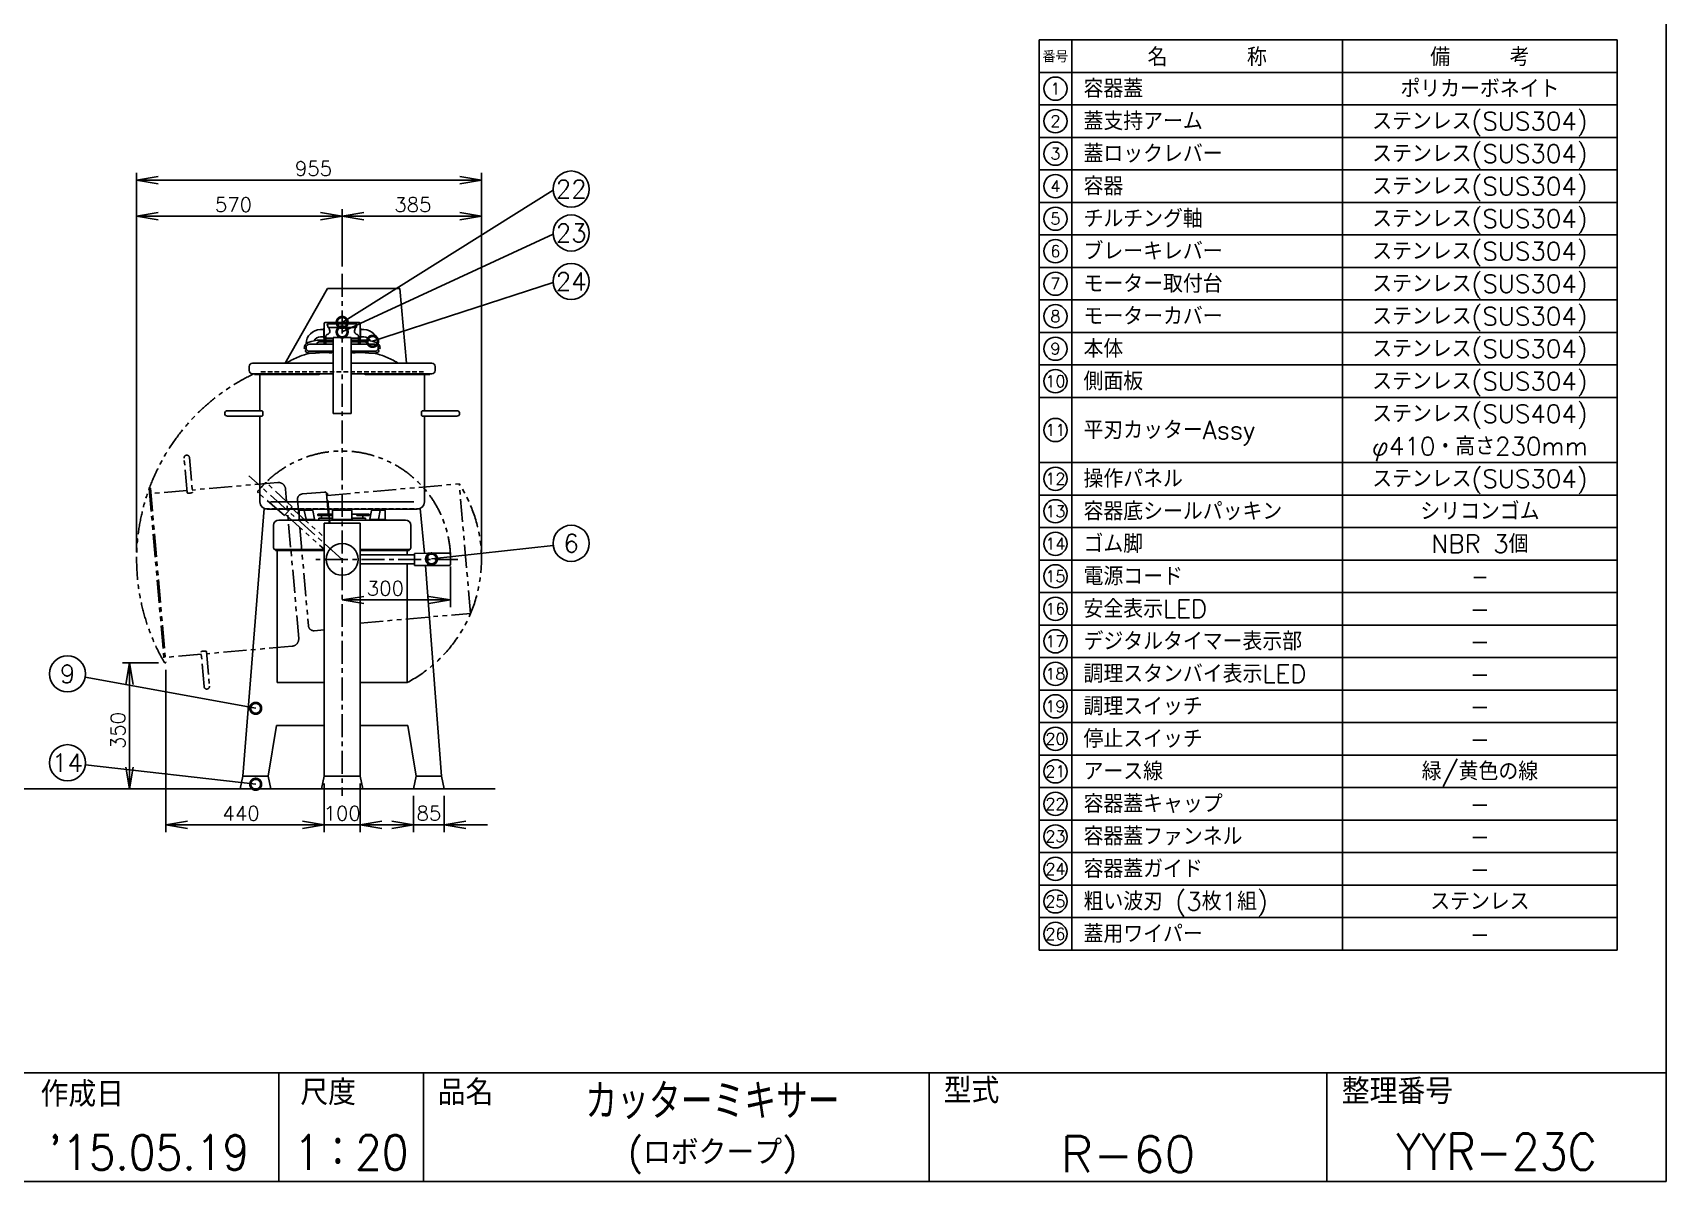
# Model space of a CAD drawing. Extents: x 460 to 8100, y 0 to 5507.
# Drawn here: x 3578 to 8100, y 0 to 3180 of the extents above; entities that cross this region are included whole.
import ezdxf
from ezdxf.enums import TextEntityAlignment as Align

# ---------------------------------------------------------------- set-up
doc = ezdxf.new("R2010")
doc.units = 0
doc.header["$LTSCALE"] = 2
doc.header["$PDMODE"] = 3
for name, pattern in [('CENTER', [50.8, 31.75, -6.35, 6.35, -6.35]), ('HIDDEN', [9.525, 6.35, -3.175]), ('PHANTOM', [63.5, 31.75, -6.35, 6.35, -6.35, 6.35, -6.35])]:
    doc.linetypes.add(name, pattern=pattern)
doc.layers.get('0').update_dxf_attribs({"linetype": 'CONTINUOUS'})
doc.layers.get('DEFPOINTS').update_dxf_attribs({"linetype": 'CONTINUOUS'})
for name, color, linetype in [('DANMEN', 7, 'CONTINUOUS'), ('SIYOU', 7, 'CONTINUOUS'), ('SUNPOU', 7, 'CONTINUOUS'), ('WAKU', 7, 'CONTINUOUS')]:
    doc.layers.add(name, color=color, linetype=linetype)
doc.styles.get("Standard").update_dxf_attribs({"font": 'ROMANS', "bigfont": 'EXTFONT.shx'})
doc.dimstyles.get("Standard").update_dxf_attribs({"dimscale": 20, "dimtxt": 2, "dimasz": 3, "dimexe": 1, "dimexo": 1, "dimgap": 0.6, "dimtad": 3, "dimdec": 0, "dimzin": 0, "dimdsep": 46, "dimtxsty": 'STANDARD', "dimblk1": 'OPEN', "dimblk2": 'OPEN', "dimsah": 1, "dimcen": 1.5, "dimadec": 0, "dimazin": 0, "dimtfac": 1, "dimtdec": 0, "dimtmove": 0, "dimatfit": 0, "dimldrblk": 'DOTSMALL', "dimfxl": 1, "dimtvp": 1, "dimtolj": 1, "dimtzin": 0, "dimarcsym": 0})

# ---------------------------------------------------------------- blocks, each defined once
blk = doc.blocks.new('_OPEN')
at = {"color": 0, "linetype": 'ByBlock'}
for p, q in [((-1, 0.167), (0, 0)), ((0, 0), (-1, -0.167)), ((0, 0), (-1, 0))]:
    blk.add_line(p, q, dxfattribs=at)
blk = doc.blocks.new('*D9')
at = {"layer": 'DEFPOINTS', "color": 0}
for p in [(3946.5, 1435.7), (3846.5, 1086.8), (3928.3, 1086.8)]:
    blk.add_point(p, dxfattribs=at)
at = {"layer": 'SUNPOU', "color": 0, "lineweight": -2}
for p, q in [((3926.5, 1435.7), (3826.5, 1435.7)), ((3846.5, 1375.7), (3846.5, 1146.8)), ((3908.3, 1086.8), (3826.5, 1086.8))]:
    blk.add_line(p, q, dxfattribs=at)
at = {"layer": 'SUNPOU', "color": 0, "lineweight": -2, "xscale": 60, "yscale": 60, "zscale": 60}
for p, rotation in [((3846.5, 1435.7), 90), ((3846.5, 1086.8), 270)]:
    blk.add_blockref('_OPEN', p, dxfattribs=dict(at, rotation=rotation))
at = {"layer": 'SUNPOU', "color": 0, "insert": (3814.5, 1248.2), "char_height": 40, "attachment_point": 5, "rotation": 90}
blk.add_mtext('\\A1;350', dxfattribs=at)
blk = doc.blocks.new('_DotSmall')
at = {"color": 0, "linetype": 'ByBlock', "const_width": 0.5}
blk.add_lwpolyline([(-0.0625, 0, 1), (0.0625, 0, 1)], format="xyb", close=True, dxfattribs=at)
blk = doc.blocks.new('*D13')
at = {"layer": 'DEFPOINTS', "color": 0}
for p in [(4434.9, 2671.8), (4434.9, 2512.6), (3866, 1721.8)]:
    blk.add_point(p, dxfattribs=at)
at = {"layer": 'SUNPOU', "color": 0, "lineweight": -2}
for p, q in [((3866, 1741.8), (3866, 2691.8)), ((3926, 2671.8), (4374.9, 2671.8)), ((4434.9, 2532.6), (4434.9, 2691.8))]:
    blk.add_line(p, q, dxfattribs=at)
at = {"layer": 'SUNPOU', "color": 0, "lineweight": -2, "xscale": 60, "yscale": 60, "zscale": 60, "rotation": 180}
blk.add_blockref('_OPEN', (3866, 2671.8), dxfattribs=at)
at = {"layer": 'SUNPOU', "color": 0, "lineweight": -2, "xscale": 60, "yscale": 60, "zscale": 60}
blk.add_blockref('_OPEN', (4434.9, 2671.8), dxfattribs=at)
at = {"layer": 'SUNPOU', "color": 0, "insert": (4134, 2703.8), "char_height": 40, "attachment_point": 5}
blk.add_mtext('\\A1;570', dxfattribs=at)
blk = doc.blocks.new('*D14')
at = {"layer": 'DEFPOINTS', "color": 0}
for p in [(4820.5, 2671.8), (4434.9, 2512.6), (4820.5, 1721.8)]:
    blk.add_point(p, dxfattribs=at)
at = {"layer": 'SUNPOU', "color": 0, "lineweight": -2}
for p, q in [((4434.9, 2532.6), (4434.9, 2691.8)), ((4494.9, 2671.8), (4760.5, 2671.8)), ((4820.5, 1741.8), (4820.5, 2691.8))]:
    blk.add_line(p, q, dxfattribs=at)
at = {"layer": 'SUNPOU', "color": 0, "lineweight": -2, "xscale": 60, "yscale": 60, "zscale": 60, "rotation": 180}
blk.add_blockref('_OPEN', (4434.9, 2671.8), dxfattribs=at)
at = {"layer": 'SUNPOU', "color": 0, "lineweight": -2, "xscale": 60, "yscale": 60, "zscale": 60}
blk.add_blockref('_OPEN', (4820.5, 2671.8), dxfattribs=at)
at = {"layer": 'SUNPOU', "color": 0, "insert": (4630.7, 2703.8), "char_height": 40, "attachment_point": 5}
blk.add_mtext('\\A1;385', dxfattribs=at)
blk = doc.blocks.new('*D15')
at = {"layer": 'DEFPOINTS', "color": 0}
for p in [(4820.5, 2771.8), (3866, 1721.8), (4820.5, 1721.8)]:
    blk.add_point(p, dxfattribs=at)
at = {"layer": 'SUNPOU', "color": 0, "lineweight": -2}
for p, q in [((3866, 1741.8), (3866, 2791.8)), ((3926, 2771.8), (4760.5, 2771.8)), ((4820.5, 1741.8), (4820.5, 2791.8))]:
    blk.add_line(p, q, dxfattribs=at)
at = {"layer": 'SUNPOU', "color": 0, "lineweight": -2, "xscale": 60, "yscale": 60, "zscale": 60, "rotation": 180}
blk.add_blockref('_OPEN', (3866, 2771.8), dxfattribs=at)
at = {"layer": 'SUNPOU', "color": 0, "lineweight": -2, "xscale": 60, "yscale": 60, "zscale": 60}
blk.add_blockref('_OPEN', (4820.5, 2771.8), dxfattribs=at)
at = {"layer": 'SUNPOU', "color": 0, "insert": (4355.5, 2803.8), "char_height": 40, "attachment_point": 5}
blk.add_mtext('\\A1;955', dxfattribs=at)
blk = doc.blocks.new('*D16')
at = {"layer": 'DEFPOINTS', "color": 0}
for p in [(4734.9, 1721.8), (4434.9, 1609.5), (4734.9, 1609.5)]:
    blk.add_point(p, dxfattribs=at)
at = {"layer": 'SUNPOU', "color": 0, "lineweight": -2}
for p, q in [((4734.9, 1701.8), (4734.9, 1589.5)), ((4494.9, 1609.5), (4674.9, 1609.5))]:
    blk.add_line(p, q, dxfattribs=at)
at = {"layer": 'SUNPOU', "color": 0, "lineweight": -2, "xscale": 60, "yscale": 60, "zscale": 60, "rotation": 180}
blk.add_blockref('_OPEN', (4434.9, 1609.5), dxfattribs=at)
at = {"layer": 'SUNPOU', "color": 0, "lineweight": -2, "xscale": 60, "yscale": 60, "zscale": 60}
blk.add_blockref('_OPEN', (4734.9, 1609.5), dxfattribs=at)
at = {"layer": 'SUNPOU', "color": 0, "insert": (4554.5, 1641.5), "char_height": 40, "attachment_point": 5}
blk.add_mtext('\\A1;300', dxfattribs=at)
blk = doc.blocks.new('*D19')
at = {"layer": 'DEFPOINTS', "color": 0}
for p in [(3946.5, 1435.7), (4384.9, 1121.4), (3946.5, 986.8)]:
    blk.add_point(p, dxfattribs=at)
at = {"layer": 'SUNPOU', "color": 0, "lineweight": -2}
for p, q in [((3946.5, 1415.7), (3946.5, 966.8)), ((4384.9, 1101.4), (4384.9, 966.8)), ((4324.9, 986.8), (4006.5, 986.8))]:
    blk.add_line(p, q, dxfattribs=at)
at = {"layer": 'SUNPOU', "color": 0, "lineweight": -2, "xscale": 60, "yscale": 60, "zscale": 60, "rotation": 180}
blk.add_blockref('_OPEN', (3946.5, 986.8), dxfattribs=at)
at = {"layer": 'SUNPOU', "color": 0, "lineweight": -2, "xscale": 60, "yscale": 60, "zscale": 60}
blk.add_blockref('_OPEN', (4384.9, 986.8), dxfattribs=at)
at = {"layer": 'SUNPOU', "color": 0, "insert": (4155, 1018.8), "char_height": 40, "attachment_point": 5}
blk.add_mtext('\\A1;440', dxfattribs=at)
blk = doc.blocks.new('*D24')
at = {"layer": 'DEFPOINTS', "color": 0}
for p in [(4632.4, 1086.8), (4717.4, 1086.8), (4717.4, 986.8)]:
    blk.add_point(p, dxfattribs=at)
at = {"layer": 'SUNPOU', "color": 0, "lineweight": -2}
for p, q in [((4632.4, 1066.8), (4632.4, 966.8)), ((4717.4, 1066.8), (4717.4, 966.8)), ((4572.4, 986.8), (4512.4, 986.8)), ((4632.4, 986.8), (4717.4, 986.8)), ((4777.4, 986.8), (4837.4, 986.8))]:
    blk.add_line(p, q, dxfattribs=at)
at = {"layer": 'SUNPOU', "color": 0, "lineweight": -2, "xscale": 60, "yscale": 60, "zscale": 60}
blk.add_blockref('_OPEN', (4632.4, 986.8), dxfattribs=at)
at = {"layer": 'SUNPOU', "color": 0, "lineweight": -2, "xscale": 60, "yscale": 60, "zscale": 60, "rotation": 180}
blk.add_blockref('_OPEN', (4717.4, 986.8), dxfattribs=at)
at = {"layer": 'SUNPOU', "color": 0, "insert": (4674.9, 1018.8), "char_height": 40, "attachment_point": 5}
blk.add_mtext('\\A1;85', dxfattribs=at)
blk = doc.blocks.new('*D25')
at = {"layer": 'DEFPOINTS', "color": 0}
for p in [(4384.9, 1121.8), (4484.9, 1121.8), (4484.9, 986.8)]:
    blk.add_point(p, dxfattribs=at)
at = {"layer": 'SUNPOU', "color": 0, "lineweight": -2}
for p, q in [((4384.9, 1101.8), (4384.9, 966.8)), ((4484.9, 1101.8), (4484.9, 966.8)), ((4324.9, 986.8), (4264.9, 986.8)), ((4384.9, 986.8), (4484.9, 986.8)), ((4544.9, 986.8), (4604.9, 986.8))]:
    blk.add_line(p, q, dxfattribs=at)
at = {"layer": 'SUNPOU', "color": 0, "lineweight": -2, "xscale": 60, "yscale": 60, "zscale": 60}
blk.add_blockref('_OPEN', (4384.9, 986.8), dxfattribs=at)
at = {"layer": 'SUNPOU', "color": 0, "lineweight": -2, "xscale": 60, "yscale": 60, "zscale": 60, "rotation": 180}
blk.add_blockref('_OPEN', (4484.9, 986.8), dxfattribs=at)
at = {"layer": 'SUNPOU', "color": 0, "insert": (4434.9, 1018.8), "char_height": 40, "attachment_point": 5}
blk.add_mtext('\\A1;100', dxfattribs=at)

msp = doc.modelspace()

# ---------------------------------------------------------------- linework, layer by layer
at = {"color": 2, "linetype": 'CENTER'}
for p, q in [((4434.9, 2512.6), (4434.9, 1067.2)), ((4755.3, 1721.8), (4359.9, 1721.8))]:
    msp.add_line(p, q, dxfattribs=at)
at = {"color": 2}
for p, q in [((4394.1, 2471.8), (4276.8, 2265)), ((4594.1, 2471.8), (4613.4, 2264.8)), ((4374.9, 2357.8), (4383.9, 2357.8)), ((4383.9, 2333.8), (4383.9, 2361.8)), ((4383.9, 2361.8), (4384.9, 2361.8)), ((4485.9, 2361.8), (4484.9, 2361.8)), ((4485.9, 2361.8), (4484.9, 2361.8)), ((4485.9, 2333.8), (4485.9, 2361.8)), ((4494.9, 2357.8), (4485.9, 2357.8)), ((4330, 2305.8), (4335, 2306.5)), ((4344.9, 2317.8), (4409.9, 2317.8)), ((4409.9, 2328.8), (4374.8, 2328.8)), ((4409.9, 2323.8), (4374.8, 2323.8)), ((4374.9, 2337.8), (4383.9, 2337.8)), ((4383.9, 2333.8), (4384.9, 2333.8)), ((4409.9, 2335.8), (4459.9, 2335.8)), ((4409.9, 2335.8), (4409.9, 2125.8)), ((4459.9, 2335.8), (4459.9, 2125.8)), ((4459.9, 2328.8), (4495, 2328.8)), ((4459.9, 2323.8), (4495, 2323.8)), ((4459.9, 2317.8), (4524.9, 2317.8)), ((4485.9, 2333.8), (4484.9, 2333.8)), ((4485.9, 2333.8), (4484.9, 2333.8)), ((4485.9, 2337.8), (4494.9, 2337.8)), ((4539.8, 2305.8), (4534.8, 2306.5)), ((4409.9, 2264.8), (4186.4, 2264.8)), ((4332.2, 2299.8), (4336.4, 2302.5)), ((4344.9, 2297.8), (4409.9, 2297.8)), ((4344.9, 2292.8), (4359.9, 2292.8)), ((4459.9, 2297.8), (4524.9, 2297.8)), ((4683.4, 2264.8), (4459.9, 2264.8)), ((4524.9, 2292.8), (4509.9, 2292.8)), ((4514.9, 2297.8), (4524.9, 2297.8)), ((4537.6, 2299.8), (4533.4, 2302.5)), ((4177.4, 2255.8), (4177.4, 2244.8)), ((4410, 2235.8), (4186.4, 2235.8)), ((4364.9, 2233.3), (4192.4, 2233.3)), ((4459.9, 2235.8), (4683.4, 2235.8)), ((4677.4, 2233.3), (4504.9, 2233.3)), ((4692.4, 2255.8), (4692.4, 2244.8)), ((4117.4, 2133.3), (4213.4, 2133.3)), ((4409.9, 2125.8), (4459.9, 2125.8)), ((4656.4, 2133.3), (4752.4, 2133.3)), ((4213.4, 2118.3), (4117.4, 2118.3)), ((4752.4, 2118.3), (4656.4, 2118.3)), ((4218.9, 1862.7), (4159.9, 1121.8)), ((4236.3, 1880.8), (4633.5, 1880.8)), ((4315.7, 1856.8), (4315.7, 1833.8)), ((4316.7, 1857.8), (4316.7, 1860.8)), ((4352.8, 1857.8), (4316.7, 1857.8)), ((4329, 1857.8), (4329, 1860.8)), ((4330, 1857), (4334.8, 1833.5)), ((4352.8, 1857.8), (4352.8, 1860.8)), ((4353.8, 1857), (4358.6, 1833.5)), ((4407.8, 1856.8), (4407.8, 1833.8)), ((4408.8, 1857.8), (4408.8, 1860.8)), ((4408.8, 1857.8), (4460.9, 1857.8)), ((4460.9, 1857.8), (4460.9, 1860.8)), ((4461.9, 1856.8), (4461.9, 1833.8)), ((4516, 1857), (4511.2, 1833.5)), ((4517, 1857.8), (4517, 1860.8)), ((4517, 1857.8), (4553.1, 1857.8)), ((4539.8, 1857), (4535, 1833.5)), ((4540.8, 1857.8), (4540.8, 1860.8)), ((4553.1, 1857.8), (4553.1, 1860.8)), ((4554.1, 1856.8), (4554.1, 1833.8)), ((4650.9, 1862.7), (4662.4, 1738.7)), ((4313.7, 1831.8), (4313.7, 1830.8)), ((4335.6, 1831.8), (4314.8, 1831.8)), ((4336.7, 1830.8), (4336.7, 1831.8)), ((4359.3, 1831.8), (4337.9, 1831.8)), ((4360.5, 1830.8), (4360.5, 1831.8)), ((4367.3, 1846.8), (4367.3, 1843.6)), ((4407.8, 1846.8), (4367.3, 1846.8)), ((4367.3, 1843.6), (4407.8, 1843.6)), ((4369.9, 1835.8), (4369.9, 1830.8)), ((4407.8, 1835.8), (4369.9, 1835.8)), ((4377.4, 1843.6), (4377.4, 1835.8)), ((4384.9, 1821.8), (4484.9, 1821.8)), ((4389.4, 1846.8), (4389.4, 1843.6)), ((4403.2, 1846.8), (4403.2, 1843.6)), ((4405.8, 1831.8), (4405.8, 1830.8)), ((4408.7, 1831.8), (4461, 1831.8)), ((4509.3, 1846.8), (4461.9, 1846.8)), ((4499.9, 1835.8), (4461.9, 1835.8)), ((4463.9, 1831.8), (4463.9, 1830.8)), ((4475.6, 1846.8), (4475.6, 1843.6)), ((4475.6, 1843.6), (4509.3, 1843.6)), ((4484.4, 1846.8), (4484.4, 1843.6)), ((4492.4, 1843.6), (4492.4, 1835.8)), ((4499.9, 1835.8), (4499.9, 1830.8)), ((4504.3, 1846.8), (4504.3, 1843.6)), ((4509.3, 1846.8), (4509.3, 1843.6)), ((4509.3, 1830.8), (4509.3, 1831.8)), ((4510.5, 1831.8), (4531.9, 1831.8)), ((4533.1, 1830.8), (4533.1, 1831.8)), ((4534.2, 1831.8), (4555, 1831.8)), ((4556.1, 1831.8), (4556.1, 1830.8)), ((4384.9, 1748.8), (4249.9, 1748.8)), ((4250, 1748.8), (4250, 1746.8)), ((4619.9, 1748.8), (4484.9, 1748.8)), ((4619.9, 1748.8), (4619.9, 1746.8)), ((4634.9, 1738.3), (4671.9, 1738.8)), ((4634.9, 1705.3), (4671.9, 1704.8)), ((4665.6, 1704.9), (4709.9, 1121.8)), ((4252.9, 1261.8), (4229.9, 1121.8)), ((4616.8, 1261.8), (4639.9, 1121.8)), ((4159.9, 1121.8), (4152.4, 1086.8)), ((4152.4, 1086.8), (4237.4, 1086.8)), ((4229.9, 1121.8), (4159.9, 1121.8)), ((4229.9, 1121.8), (4237.4, 1086.8)), ((4384.9, 1121.8), (4377.4, 1086.8)), ((4377.4, 1086.8), (4492.4, 1086.8)), ((4484.9, 1121.8), (4492.4, 1086.8)), ((4639.9, 1121.8), (4632.4, 1086.8)), ((4717.4, 1086.8), (4632.4, 1086.8)), ((4639.9, 1121.8), (4709.9, 1121.8)), ((4709.9, 1121.8), (4717.4, 1086.8))]:
    msp.add_line(p, q, dxfattribs=at)
at = {"color": 2, "extrusion": (0, 1, 0)}
for p, q in [((4394.1, 2471.8), (4594.1, 2471.8)), ((4384.9, 2374.8), (4384.9, 2328.8)), ((4481.9, 2377.8), (4387.9, 2377.8)), ((4484.9, 2374.8), (4484.9, 2328.8)), ((4364.9, 2317.8), (4364.9, 2318.6)), ((4384.9, 2323.8), (4384.9, 2320.8)), ((4384.9, 2321), (4384.9, 2320.8)), ((4481.9, 2317.8), (4459.9, 2317.8)), ((4207.4, 2133.3), (4207.4, 2233.3)), ((4662.4, 2133.3), (4662.4, 2233.3)), ((4207.4, 1880.8), (4207.4, 2118.3)), ((4662.4, 1880.8), (4662.4, 2118.3)), ((4227.4, 1860.8), (4642.4, 1860.8)), ((4244.9, 1753.8), (4244.9, 1815.8)), ((4609.9, 1830.8), (4259.9, 1830.8)), ((4384.9, 1121.8), (4384.9, 1821.8)), ((4484.9, 1121.8), (4484.9, 1821.8)), ((4624.9, 1753.8), (4624.9, 1815.8)), ((4250, 1746.8), (4384.9, 1746.8)), ((4254.9, 1746.8), (4254.9, 1380.8)), ((4484.9, 1746.8), (4619.9, 1746.8)), ((4614.9, 1746.8), (4614.9, 1734.3)), ((4614.9, 1709.3), (4614.9, 1380.8)), ((4254.9, 1380.8), (4384.9, 1380.8)), ((4484.9, 1380.8), (4614.9, 1380.8)), ((4384.9, 1261.8), (4252.9, 1261.8)), ((4616.8, 1261.8), (4484.9, 1261.8)), ((4229.9, 1121.8), (4159.9, 1121.8)), ((4384.9, 1121.8), (4484.9, 1121.8)), ((4709.9, 1121.8), (4639.9, 1121.8))]:
    msp.add_line(p, q, dxfattribs=at)
at = {"color": 2, "linetype": 'Continuous'}
for p, q in [((4393.9, 2370), (4395.7, 2363.8)), ((4474.1, 2363.8), (4395.7, 2363.8)), ((4473.1, 2373.8), (4396.7, 2373.8)), ((4397.8, 2363.8), (4400.5, 2354.9)), ((4472, 2363.8), (4469.3, 2354.9)), ((4475.9, 2370), (4474.1, 2363.8)), ((4389.8, 2333.8), (4389.8, 2328.8)), ((4409.9, 2333.8), (4389.8, 2333.8)), ((4389.8, 2323.8), (4389.8, 2317.8)), ((4389.9, 2338.8), (4389.9, 2337.3)), ((4389.9, 2337.3), (4389.9, 2334.3)), ((4395.7, 2345.2), (4393.7, 2344.3)), ((4480, 2333.8), (4459.9, 2333.8)), ((4474.1, 2345.2), (4476.1, 2344.3)), ((4479.9, 2338.8), (4479.9, 2337.3)), ((4479.9, 2337.3), (4479.9, 2334.3)), ((4480, 2333.8), (4480, 2328.8)), ((4480, 2323.8), (4480, 2317.8))]:
    msp.add_line(p, q, dxfattribs=at)
at = {"color": 2, "extrusion": (1.483e-13, 1, 0)}
for p in [(4484.9, 2323.8), (4484.9, 2321)]:
    msp.add_line(p, (4484.9, 2320.8), dxfattribs=at)
at = {"color": 2, "extrusion": (-2.15e-13, 1, 0)}
msp.add_line((4504.9, 2317.8), (4504.9, 2318.6), dxfattribs=at)
at = {"color": 2, "extrusion": (0.486972, 0.873418, 0)}
for p, q in [((4634.9, 1734.3), (4484.9, 1734.3)), ((4634.9, 1705.3), (4634.9, 1738.3)), ((4671.9, 1704.8), (4671.9, 1738.8)), ((4730.9, 1738.8), (4671.9, 1738.8)), ((4734.9, 1708.8), (4734.9, 1734.8)), ((4634.9, 1709.3), (4484.9, 1709.3)), ((4730.9, 1704.8), (4671.9, 1704.8))]:
    msp.add_line(p, q, dxfattribs=at)
at = {"color": 2}
for points in [[(4405.9, 2293.8), (4398.9, 2293.8), (4398.9, 2297.8), (4405.9, 2297.8)], [(4463.9, 2293.8), (4470.9, 2293.8), (4470.9, 2297.8), (4463.9, 2297.8)]]:
    msp.add_lwpolyline(points, close=True, dxfattribs=at)
msp.add_circle((4434.9, 1721.8), 44, dxfattribs=at)
for centre, radius, start, end in [((4374.9, 2317.8), 40, 90, 178.2861), ((4387.9, 2374.8), 3, 90, 180), ((4481.9, 2374.8), 3, 0, 90), ((4494.9, 2317.8), 40, 1.7139, 90), ((4344.9, 2307.8), 15, 105.9798, 187.6623), ((4344.9, 2307.8), 10, 90, 270), ((4376.8, 2227.3), 101.6, 91.1053, 110.7676), ((4374.9, 2317.8), 20, 90, 152.9644), ((4369.9, 2318.6), 5, 94.0862, 180), ((4376.8, 2222.3), 101.6, 91.1053, 94.0862), ((4387.9, 2320.8), 3, 180, 270), ((4481.9, 2320.8), 3, 270, 360), ((4494.9, 2317.8), 20, 27.0356, 90), ((4493, 2227.3), 101.6, 69.2324, 88.8947), ((4493, 2222.3), 101.6, 85.9138, 88.8947), ((4499.9, 2318.6), 5, 0, 85.9138), ((4524.9, 2307.8), 10, 270, 90), ((4524.9, 2307.8), 15, 352.3377, 74.0202), ((4186.4, 2255.8), 9, 90, 180), ((4274.9, 2279.8), 15, 270, 296.2486), ((4344.9, 2307.8), 15, 212.231, 270), ((4359.9, 2297.8), 5, 270, 0), ((4433.5, 717.7), 1577.6, 91.2567, 92.5698), ((4433.5, 717.7), 1577.6, 90.8571, 91.0024), ((4433.5, 717.7), 1577.6, 88.8959, 89.0412), ((4433.5, 717.7), 1577.6, 87.3209, 88.6416), ((4509.9, 2297.8), 5, 180, 270), ((4524.9, 2307.8), 15, 270, 327.769), ((4594.9, 2279.8), 15, 243.7514, 270), ((4683.4, 2255.8), 9, 0, 90), ((4186.4, 2244.8), 9, 180, 270), ((4199.9, 2233.3), 7.5, 160.5288, 180), ((4362.7, 2263.5), 30.3, 274.2308, 293.8417), ((4507.1, 2263.5), 30.3, 246.1583, 265.7692), ((4669.9, 2233.3), 7.5, 0, 19.4712), ((4683.4, 2244.8), 9, 270, 0), ((4117.4, 2125.8), 7.5, 90, 270), ((4752.4, 2125.8), 7.5, 270, 90), ((4227.4, 1880.8), 20, 180, 270), ((4316.7, 1856.8), 1, 90, 180), ((4352.8, 1856.8), 1, 11.4591, 90), ((4408.8, 1856.8), 1, 90, 180), ((4460.9, 1856.8), 1, 0, 90), ((4517, 1856.8), 1, 90, 168.5409), ((4553.1, 1856.8), 1, 0, 90), ((4642.4, 1880.8), 20, 270, 0), ((4259.9, 1815.8), 15, 90, 180), ((4313.7, 1833.8), 2, 270, 0), ((4336.7, 1833.8), 2, 191.4591, 270), ((4360.5, 1833.8), 2, 191.4591, 270), ((4405.8, 1833.8), 2, 270, 0), ((4463.9, 1833.8), 2, 180, 270), ((4509.3, 1833.8), 2, 270, 348.5409), ((4533.1, 1833.8), 2, 270, 348.5409), ((4556.1, 1833.8), 2, 180, 270), ((4609.9, 1815.8), 15, 0, 90), ((4249.9, 1753.8), 5, 180, 270), ((4619.9, 1753.8), 5, 270, 0), ((4730.9, 1734.8), 4, 0, 90), ((4730.9, 1708.8), 4, 270, 0)]:
    msp.add_arc(centre, radius, start, end, dxfattribs=at)
at = {"color": 2, "linetype": 'Continuous'}
for centre, radius, start, end in [((4396.7, 2370.8), 3, 90, 196.652), ((4392.8, 2352.6), 8, 291.5228, 16.652), ((4477, 2352.6), 8, 163.348, 248.4772), ((4473.1, 2370.8), 3, 343.348, 90), ((4395.9, 2338.8), 6, 111.5228, 180), ((4390.4, 2337.3), 0.5, 90, 180), ((4390.4, 2334.3), 0.5, 180, 270), ((4473.9, 2338.8), 6, 0, 68.4772), ((4479.4, 2337.3), 0.5, 0, 90), ((4479.4, 2334.3), 0.5, 270, 0)]:
    msp.add_arc(centre, radius, start, end, dxfattribs=at)
at = {"color": 2}
msp.add_ellipse((4213.4, 2125.8), major_axis=(0, 7.5), ratio=0.278447, start_param=3.141593, end_param=6.283185, dxfattribs=at)
at = {"color": 2, "extrusion": (0, 0, -1)}
msp.add_ellipse((4656.4, 2125.8), major_axis=(0, 7.5), ratio=0.278447, start_param=3.141593, end_param=6.283185, dxfattribs=at)
at = {"color": 2}
for points, knots in [([(4281.5, 2266.4), (4292.5, 2272.3), (4313.7, 2283.7), (4336.5, 2290.4), (4347.7, 2292.8)], [0, 0, 0, 0, 37.20215, 71.857476, 71.857476, 71.857476, 71.857476]), ([(4522.1, 2292.8), (4533.3, 2290.4), (4556.1, 2283.7), (4577.3, 2272.3), (4588.3, 2266.4)], [244.943194, 244.943194, 244.943194, 244.943194, 279.59852, 316.800671, 316.800671, 316.800671, 316.800671])]:
    msp.add_open_spline(points, degree=3, knots=knots, dxfattribs=at)
at = {"layer": 'DANMEN', "color": 2, "linetype": 'HIDDEN'}
for p, q in [((4209.9, 2240.8), (4659.9, 2240.8)), ((4221.1, 1861.8), (4648.6, 1861.8))]:
    msp.add_line(p, q, dxfattribs=at)
at = {"layer": 'DANMEN', "color": 2, "linetype": 'PHANTOM'}
for p, q in [((4005.7, 1906.7), (3997.3, 2002.3)), ((4012.2, 2003.6), (4020.6, 1908)), ((3900.8, 1917.7), (3942.9, 1436.2)), ((3904.2, 1918.8), (3946.5, 1435.7)), ((4274.9, 1843), (4202.6, 1906.1)), ((4296.9, 1867.6), (4226.3, 1932.6)), ((4391.9, 1903.8), (4393.9, 1904)), ((4391.9, 1903.8), (4399, 1821.8)), ((4052.6, 1369.7), (4044.3, 1465.3)), ((4059.2, 1466.6), (4067.6, 1371))]:
    msp.add_line(p, q, dxfattribs=at)
at = {"layer": 'DANMEN', "color": 2, "linetype": 'CENTER'}
msp.add_line((4434.9, 1721.8), (4176.9, 1953), dxfattribs=at)
at = {"layer": 'DANMEN', "color": 2, "linetype": 'PHANTOM', "extrusion": (-0.996195, -0.087156, 0)}
for p, q in [((4005.1, 1912.6), (3905.5, 1903.9)), ((4256.7, 1934.6), (4020.1, 1913.9)), ((4314.5, 1503), (4278.3, 1916.4)), ((4386.5, 1908.3), (4324.7, 1902.9)), ((4401, 1821.8), (4393.9, 1904)), ((4394.3, 1899), (4758.9, 1930.9)), ((4790.3, 1572.3), (4758.9, 1930.9)), ((4311.1, 1886.7), (4314.6, 1846.4)), ((4317.8, 1810), (4341.6, 1538)), ((4484.9, 1545.5), (4790.3, 1572.3)), ((4384.9, 1526.7), (4357.8, 1524.4)), ((4044.8, 1459.3), (3945.2, 1450.6)), ((4296.3, 1481.4), (4059.7, 1460.7))]:
    msp.add_line(p, q, dxfattribs=at)
at = {"layer": 'DANMEN', "color": 2, "linetype": 'PHANTOM', "extrusion": (-0.945519, -0.325568, 0)}
for p, q in [((4220.7, 1932.3), (4202.2, 1911.8)), ((4296.9, 1867.6), (4274.9, 1843)), ((4294.3, 1864.6), (4384.9, 1783.4)), ((4277.6, 1846), (4384.9, 1749.9))]:
    msp.add_line(p, q, dxfattribs=at)
at = {"layer": 'DANMEN', "color": 2}
msp.add_line((4858, 1086.8), (1594.7, 1086.8), dxfattribs=at)
at = {"layer": 'DANMEN', "color": 2, "linetype": 'PHANTOM'}
for centre, radius, start, end in [((4434.9, 1721.8), 568.9, 115.3716, 210.1355), ((4004.8, 2002.9), 7.5, 5, 185), ((4434.9, 1721.8), 300, 0, 138.1417), ((3904.9, 1911.4), 7.5, 95, 122.8181), ((4205.2, 1909.1), 4, 138.1417, 228.9159), ((4223.6, 1929.6), 4, 47.3675, 138.1417), ((4258.4, 1914.7), 20, 5, 95), ((4326, 1888), 15, 95, 185), ((4386.9, 1903.4), 5, 5, 95), ((4434.9, 1721.8), 385.6, 297.8277, 32.8277), ((4356.5, 1539.3), 15, 185, 275), ((4294.6, 1501.3), 20, 275, 5), ((3945.8, 1443.2), 7.5, 247.1819, 275), ((4060.1, 1370.3), 7.5, 185, 5)]:
    msp.add_arc(centre, radius, start, end, dxfattribs=at)
at = {"layer": 'DANMEN', "color": 2, "linetype": 'PHANTOM', "extrusion": (0, 0, -1)}
msp.add_ellipse((4013.1, 1907.3), major_axis=(-7.47, -0.65), ratio=0.278447, start_param=3.141593, end_param=6.283185, dxfattribs=at)
at = {"layer": 'DANMEN', "color": 2, "linetype": 'PHANTOM'}
msp.add_ellipse((4051.7, 1466), major_axis=(-7.47, -0.65), ratio=0.278447, start_param=3.141593, end_param=6.283185, dxfattribs=at)
at = {"layer": 'SIYOU', "color": 6}
for p, q in [((6364.1, 3160), (6364.1, 640)), ((7964.1, 3160), (6364.1, 3160)), ((7964.1, 3160), (7964.1, 640)), ((7964.1, 640), (6364.1, 640))]:
    msp.add_line(p, q, dxfattribs=at)
at = {"layer": 'SIYOU', "color": 7}
for p, q in [((6454.1, 3160), (6454.1, 640)), ((7204.1, 3160), (7204.1, 640)), ((7964.1, 3070), (6364.1, 3070)), ((7964.1, 2980), (6364.1, 2980)), ((7964.1, 2890), (6364.1, 2890)), ((7964.1, 2800), (6364.1, 2800)), ((7964.1, 2710), (6364.1, 2710)), ((7964.1, 2620), (6364.1, 2620)), ((7964.1, 2530), (6364.1, 2530)), ((7964.1, 2440), (6364.1, 2440)), ((7964.1, 2350), (6364.1, 2350)), ((7964.1, 2260), (6364.1, 2260)), ((7964.1, 2170), (6364.1, 2170)), ((7964.1, 1990), (6364.1, 1990)), ((7964.1, 1900), (6364.1, 1900)), ((7964.1, 1810), (6364.1, 1810)), ((7964.1, 1720), (6364.1, 1720)), ((7964.1, 1630), (6364.1, 1630)), ((7964.1, 1540), (6364.1, 1540)), ((7964.1, 1450), (6364.1, 1450)), ((7964.1, 1360), (6364.1, 1360)), ((7964.1, 1270), (6364.1, 1270)), ((7964.1, 1180), (6364.1, 1180)), ((7964.1, 1090), (6364.1, 1090)), ((7964.1, 1000), (6364.1, 1000)), ((7964.1, 910), (6364.1, 910)), ((7964.1, 820), (6364.1, 820)), ((7964.1, 730), (6364.1, 730))]:
    msp.add_line(p, q, dxfattribs=at)
at = {"layer": 'SIYOU'}
for centre in [(6409.1, 3025), (6409.1, 2935), (6409.1, 2845), (6409.1, 2755), (6409.1, 2665), (6409.1, 2575), (6409.1, 2485), (6409.1, 2395), (6409.1, 2305), (6409.1, 2215), (6409.1, 2080), (6409.1, 1945), (6409.1, 1855), (6409.1, 1765), (6409.1, 1675), (6409.1, 1585), (6409.1, 1495), (6409.1, 1405), (6409.1, 1315), (6409.1, 1225), (6409.1, 1135), (6409.1, 1045), (6409.1, 955), (6409.1, 865), (6409.1, 775), (6409.1, 685)]:
    msp.add_circle(centre, 32.1, dxfattribs=at)
at = {"layer": 'SUNPOU'}
for centre in [(5068.9, 2747.1), (5068.9, 2625.4), (5068.9, 2491), (5068.9, 1766.3), (3674.7, 1404.8), (3674.5, 1158.9)]:
    msp.add_circle(centre, 50, dxfattribs=at)
at = {"layer": 'WAKU', "color": 6}
for p, q in [((8100, 5507), (8100, 0)), ((460, 300), (8100, 300)), ((460, 0), (8100, 0))]:
    msp.add_line(p, q, dxfattribs=at)
at = {"layer": 'WAKU', "color": 7}
for p, q in [((4260, 300), (4260, 0)), ((4660, 300), (4660, 0)), ((6060, 300), (6060, 0)), ((7160, 300), (7160, 0))]:
    msp.add_line(p, q, dxfattribs=at)

# ---------------------------------------------------------------- texts
at = {"layer": 'SIYOU'}
for s, height, p in [('番号', 32.14, (6409.1, 3115)), ('名\u3000\u3000\u3000\u3000称', 50, (6829.1, 3115)), ('備\u3000\u3000\u3000考', 50, (7584.1, 3115)), ('1', 32.1, (6409.1, 3025)), ('2', 32.1, (6409.1, 2935)), ('3', 32.1, (6409.1, 2845)), ('4', 32.1, (6409.1, 2755)), ('5', 32.1, (6409.1, 2665)), ('6', 32.1, (6409.1, 2575)), ('7', 32.1, (6409.1, 2485)), ('8', 32.1, (6409.1, 2395)), ('9', 32.1, (6409.1, 2305)), ('10', 32.14, (6409.1, 2215)), ('11', 32.14, (6409.1, 2080)), ('12', 32.14, (6409.1, 1945)), ('13', 32.14, (6409.1, 1855)), ('14', 32.14, (6409.1, 1765)), ('15', 32.14, (6409.1, 1675)), ('16', 32.14, (6409.1, 1585)), ('17', 32.14, (6409.1, 1495)), ('18', 32.14, (6409.1, 1405)), ('19', 32.14, (6409.1, 1315)), ('20', 32.14, (6409.1, 1225)), ('21', 32.14, (6409.1, 1135)), ('22', 32.14, (6409.1, 1045)), ('23', 32.14, (6409.1, 955)), ('24', 32.14, (6409.1, 865)), ('25', 32.14, (6409.1, 775)), ('26', 32.14, (6409.1, 685))]:
    msp.add_text(s, height=height, dxfattribs=at).set_placement(p, align=Align.MIDDLE)
for s, p in [('容器蓋', (6486.9, 3025)), ('蓋支持アーム', (6486.9, 2935)), ('蓋ロックレバー', (6486.9, 2845)), ('容器', (6486.9, 2755)), ('チルチング軸', (6486.9, 2665)), ('ブレーキレバー', (6486.9, 2575)), ('モーター取付台', (6486.9, 2485)), ('モーターカバー', (6486.9, 2395)), ('本体', (6486.9, 2305)), ('側面板', (6486.9, 2215)), ('平刃カッターAssy', (6486.9, 2080)), ('操作パネル', (6486.9, 1945)), ('容器底シールパッキン', (6486.9, 1855)), ('ゴム脚', (6486.9, 1765)), ('電源コード', (6486.9, 1675)), ('安全表示LED', (6486.9, 1585)), ('デジタルタイマー表示部', (6486.9, 1495)), ('調理スタンバイ表示LED', (6486.9, 1405)), ('調理スイッチ', (6486.9, 1315)), ('停止スイッチ', (6486.9, 1225)), ('アース線', (6486.9, 1135)), ('容器蓋キャップ', (6486.9, 1045)), ('容器蓋ファンネル', (6486.9, 955)), ('容器蓋ガイド', (6486.9, 865)), ('粗い波刃 (3枚1組)', (6486.9, 775)), ('蓋用ワイパー', (6486.9, 685))]:
    msp.add_text(s, height=50, dxfattribs=at).set_placement(p, align=Align.MIDDLE_LEFT)
at = {"layer": 'SIYOU', "color": 1}
for s, p in [('ポリカーボネイト', (7584.1, 3025)), ('ステンレス(SUS304)', (7584.1, 2935)), ('ステンレス(SUS304)', (7584.1, 2845)), ('ステンレス(SUS304)', (7584.1, 2755)), ('ステンレス(SUS304)', (7584.1, 2665)), ('ステンレス(SUS304)', (7584.1, 2575)), ('ステンレス(SUS304)', (7584.1, 2485)), ('ステンレス(SUS304)', (7584.1, 2395)), ('ステンレス(SUS304)', (7584.1, 2305)), ('ステンレス(SUS304)', (7584.1, 2215)), ('ステンレス(SUS404)', (7584.1, 2125)), ('φ410・高さ230mm', (7584.1, 2035)), ('ステンレス(SUS304)', (7584.1, 1945)), ('シリコンゴム', (7584.1, 1855)), ('NBR 3個', (7584.1, 1765)), ('-', (7584.1, 1585)), ('-', (7584.1, 1495)), ('-', (7584.1, 1405)), ('-', (7584.1, 1315)), ('-', (7584.1, 1225)), ('緑/黄色の線', (7584.1, 1135)), ('-', (7584.1, 1045)), ('-', (7584.1, 955)), ('-', (7584.1, 865)), ('ステンレス', (7584.1, 775)), ('-', (7584.1, 685))]:
    msp.add_text(s, height=50, dxfattribs=at).set_placement(p, align=Align.MIDDLE_CENTER)
at = {"layer": 'SIYOU', "color": 1, "width": 0.9}
msp.add_text('-', height=50, dxfattribs=at).set_placement((7584.1, 1675), align=Align.MIDDLE_CENTER)
at = {"layer": 'SUNPOU'}
for s, p in [('22', (5068.9, 2747.1)), ('23', (5068.9, 2625.4)), ('24', (5068.9, 2491)), ('6', (5068.9, 1766.3)), ('9', (3674.7, 1404.8)), ('14', (3674.5, 1158.9))]:
    msp.add_text(s, height=50, dxfattribs=at).set_placement(p, align=Align.MIDDLE)
at = {"layer": 'WAKU'}
for s, p in [('作成日', (3600.1, 206.2)), ('尺度', (4319.1, 210.9)), ('品名', (4699.4, 210.9)), ('型式', (6099.8, 215.9)), ('整理番号', (7201.7, 214.2))]:
    msp.add_text(s, height=70, dxfattribs=at).set_placement(p)
at = {"layer": 'WAKU', "color": 1, "width": 0.8}
msp.add_text('カッターミキサー', height=100, dxfattribs=at).set_placement((5460, 225), align=Align.MIDDLE)
at = {"layer": 'WAKU', "color": 1, "width": 0.9}
for s, height, p in [("'15.05.19", 96, (3900, 32.1)), ('1：20', 96, (4460, 32.1)), ('YYR-23C', 100, (7630, 32.1))]:
    msp.add_text(s, height=height, dxfattribs=at).set_placement(p, align=Align.CENTER)
at = {"layer": 'WAKU', "color": 1}
for s, height, p in [('(ロボクープ)', 70, (5460, 75)), ('R-60', 100, (6610, 75))]:
    msp.add_text(s, height=height, dxfattribs=at).set_placement(p, align=Align.MIDDLE)

# ---------------------------------------------------------------- dimensions: what is measured, and where the dimension line sits
at = {"layer": 'SUNPOU'}
for base, p1, p2, text, picture, middle in [((4820.5, 2771.8), (3866, 1721.8), (4820.5, 1721.8), '955', '*D15', (4355.5, 2771.8)), ((4434.9, 2671.8), (3866, 1721.8), (4434.9, 2512.6), '570', '*D13', (4134, 2671.8)), ((4820.5, 2671.8), (4434.9, 2512.6), (4820.5, 1721.8), '385', '*D14', (4630.7, 2671.8)), ((3946.5, 986.8), (4384.9, 1121.4), (3946.5, 1435.7), '440', '*D19', (4155, 986.8))]:
    dim = msp.add_linear_dim(base=base, p1=p1, p2=p2, text=text, dimstyle='STANDARD', dxfattribs=at)
    dim.commit()
    dim.dimension.update_dxf_attribs({"geometry": picture, "text_midpoint": middle, "dimtype": 160})
for base, p1, p2, picture, middle in [((4734.9, 1609.5), (4434.9, 1609.5), (4734.9, 1721.8), '*D16', (4554.5, 1609.5)), ((4484.9, 986.8), (4384.9, 1121.8), (4484.9, 1121.8), '*D25', (4434.9, 986.8)), ((4717.4, 986.8), (4632.4, 1086.8), (4717.4, 1086.8), '*D24', (4674.9, 986.8))]:
    dim = msp.add_linear_dim(base=base, p1=p1, p2=p2, dimstyle='STANDARD', dxfattribs=at)
    dim.commit()
    dim.dimension.update_dxf_attribs({"geometry": picture, "text_midpoint": middle, "dimtype": 160})
dim = msp.add_linear_dim(base=(3846.5, 1086.8), p1=(3946.5, 1435.7), p2=(3928.3, 1086.8), angle=90, text='350', dimstyle='STANDARD', dxfattribs=at)
dim.commit()
dim.dimension.update_dxf_attribs({"geometry": '*D9', "text_midpoint": (3846.5, 1248.2), "dimtype": 160})

# ---------------------------------------------------------------- leaders
for points in [[(4434.9, 2377.8), (5019, 2744.3)], [(4434.9, 2351.4), (5019, 2622.6)], [(4519.1, 2325.5), (5019, 2488.2)], [(4682.2, 1723.1), (5019.2, 1760.7)], [(4195.6, 1309.5), (3723.9, 1395.8)], [(4195.6, 1099.3), (3724.2, 1153.2)]]:
    msp.add_leader(points, dimstyle='STANDARD', dxfattribs=at)

doc.saveas('drawing.dxf')
